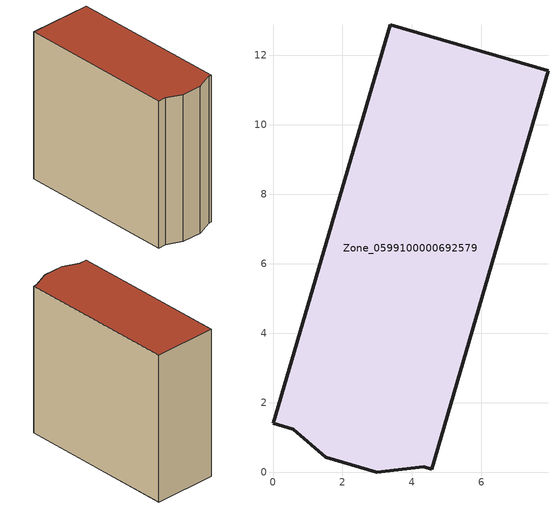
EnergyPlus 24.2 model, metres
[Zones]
Zone_0599100000692579
 floor ground (C_G): 3.38,12.88 7.92,11.55 4.58,0.08 4.34,0.15 2.99,0 1.52,0.43 0.59,1.24 0,1.42 z0
 wall outside (C_F): 0.59,1.24 1.52,0.43 2.99,0 4.34,0.15 4.58,0.08 7.92,11.55 3.38,12.88 0,1.42 0.59,1.24 z0:11.3
 roof outside (C_R): 3.38,12.88 0,1.42 0.59,1.24 1.52,0.43 2.99,0 4.34,0.15 4.58,0.08 7.92,11.55 z11.3
[BUILDING]
Pand.0599100000692579: North Axis=0; Terrain=City; Loads Convergence Tolerance Value=0.04; Temperature Convergence Tolerance Value=0.4; Solar Distribution=FullExterior; Maximum Number of Warmup Days=25; Minimum Number of Warmup Days=1
[Site:Location]
Rotterdam.The.Hague.AP_ZH_NLD Design_Conditions: Latitude=51.96; Longitude=4.45; Time Zone=1; Elevation=-4.5
[SITE:GROUNDTEMPERATURE:BUILDINGSURFACE]
18, 18, 18, 18, 18, 18, 18, 18, 18, 18, 18, 18
[MATERIAL] Thermal Absorptance=0.9; Solar Absorptance=0.7; Visible Absorptance=0.7
Name | Roughness | Thickness | Conductivity | Density | Specific Heat
G.TI.1946 | MediumSmooth | 0.15 | 1 | 540 | 1210
F.TI.1946 | Rough | 0.3 | 0.857143 | 1920 | 840
R.TI.1946 | MediumRough | 0.2 | 0.1 | 1500 | 1000
[CONSTRUCTION]
C_G: G.TI.1946
C_F: F.TI.1946
C_R: R.TI.1946
[ZONE]
Zone_0599100000692579: Type=1; Multiplier=1; Ceiling Height=Autocalculate; Volume=Autocalculate; Floor Area=autocalculate; Part of Total Floor Area=Yes
[ZONEINFILTRATION:DESIGNFLOWRATE]
Infil_Zone_0599100000692579: Zone or ZoneList or Space or SpaceList=Zone_0599100000692579; Schedule=AlwaysOn; Design Flow Rate Calculation Method=Flow/Area; Flow Rate per Floor Area=0.003; Constant Term Coefficient=1; Temperature Term Coefficient=0; Velocity Term Coefficient=0; Velocity Squared Term Coefficient=0
[HVACTEMPLATE:ZONE:IDEALLOADSAIRSYSTEM]
Zone_0599100000692579: Maximum Heating Supply Air Temperature=50; Minimum Cooling Supply Air Temperature=13; Maximum Heating Supply Air Humidity Ratio=0.0156; Minimum Cooling Supply Air Humidity Ratio=0.0077; Heating Limit=NoLimit; Cooling Limit=NoLimit; Dehumidification Control Type=ConstantSensibleHeatRatio; Cooling Sensible Heat Ratio=0.7; Dehumidification Setpoint=60; Humidification Control Type=None; Humidification Setpoint=30; Outdoor Air Method=None; Outdoor Air Flow Rate per Person=0.00944; Outdoor Air Flow Rate per Zone Floor Area=0; Outdoor Air Flow Rate per Zone=0; Demand Controlled Ventilation Type=None; Outdoor Air Economizer Type=NoEconomizer; Heat Recovery Type=None; Sensible Heat Recovery Effectiveness=0.7; Latent Heat Recovery Effectiveness=0.65
[ZONECONTROL:THERMOSTAT]
ThermostatControl_Zone_0599100000692579: Zone or ZoneList=Zone_0599100000692579; Control Type Schedule=DualSetpointControlType; Control 1=Thermostat_Zone_0599100000692579; Temperature Difference Between Cutout And Setpoint=0
[THERMOSTATSETPOINT:DUALSETPOINT]
Thermostat_Zone_0599100000692579: Heating Setpoint Temperature Schedule=HeatingSetpoint_Zone_0599100000692579; Cooling Setpoint Temperature Schedule=CoolingSetpoint_Zone_0599100000692579
[SCHEDULE:COMPACT]
HeatingSetpoint_Zone_0599100000692579: Through: 12/31, For: AllDays, Until: 24:00, 21
CoolingSetpoint_Zone_0599100000692579: Through: 12/31, For: AllDays, Until: 24:00, 24
DualSetpointControlType: Through: 12/31, For: AllDays, Until: 24:00, 4
AlwaysOn: Through: 12/31, For: AllDays, Until: 24:00, 1
